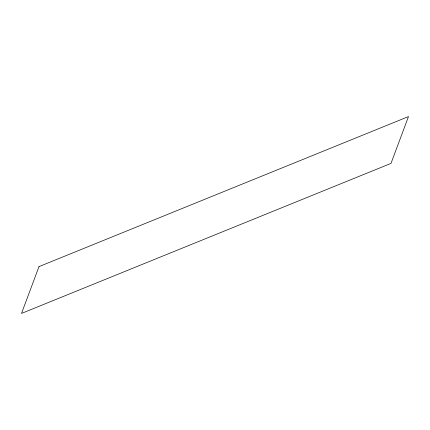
<?xml version="1.0" encoding="UTF-8"?>
<svg xmlns="http://www.w3.org/2000/svg" width="430" height="430" viewBox="0 0 430 430"><rect width="100%" height="100%" fill="white"/><g stroke="black" fill="none" stroke-linecap="round" stroke-linejoin="round"><path stroke-width="0.64" d="M39.001 266.611L21.5 313.427L390.999 163.389L408.5 116.573L39.001 266.611"/></g></svg>
